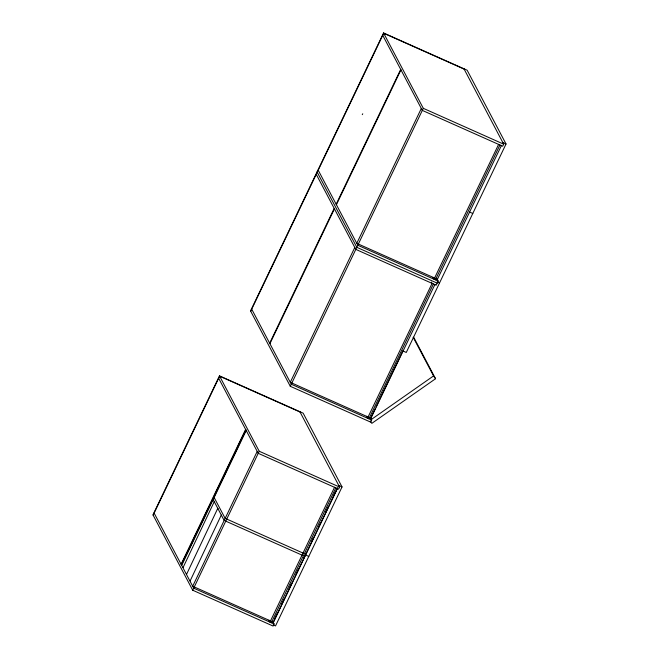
<?xml version="1.0" encoding="UTF-8"?>
<svg xmlns="http://www.w3.org/2000/svg" width="659" height="659" viewBox="0 0 659 659"><rect width="100%" height="100%" fill="white"/><g stroke="black" fill="none" stroke-linecap="round" stroke-linejoin="round"><path stroke-width="0.99" d="M273.139 624.847L275.528 625.918L342.037 486.935L303.132 413.144L219.472 375.861L152.962 514.844L192.708 590.225L273.09 626.05L274.086 623.982L273.073 622.071L193.622 586.658M403.086 351.041L406.273 352.458L506.038 143.983L467.132 70.2L383.554 32.95L250.544 310.916L290.289 386.298L370.671 422.122L371.66 420.055L370.655 418.144L291.204 382.731M153.135 515.165L219.636 376.182L300.026 412.007M250.717 311.237L383.727 33.271L464.109 69.096M269.663 343.224L334.187 208.376M336.164 204.241L400.697 69.393M269.91 343.701L334.442 208.862M336.419 204.718L400.944 69.87M181.093 564.236L245.618 429.396M181.34 564.722L245.865 429.874M181.423 564.878L245.955 430.03M181.678 565.356L246.202 430.508M192.692 586.238L257.216 451.39M290.273 382.319L354.797 247.471M356.774 243.336L421.299 108.488M192.708 590.225L259.218 451.242L219.472 375.861M290.289 386.298L423.3 108.331L383.554 32.95M334.558 487.232L269.926 622.129L268.913 620.218M432.131 283.304L367.508 418.201L366.495 416.29M498.641 144.321L434.009 279.218L433.004 277.307M271.31 622.747L335.835 487.899M368.892 418.819L433.416 283.971M435.393 279.836L499.926 144.988M274.399 619.295L277.052 613.76M281.912 603.595L284.12 598.982M288.988 588.816L291.632 583.281M296.056 574.038L298.708 568.503M303.568 558.338L306.221 552.794M311.526 541.714L313.289 538.016M318.594 526.936L320.365 523.246M325.67 512.158L328.322 506.614M333.182 496.458L335.835 490.914M370.655 418.144L375.078 408.909M375.959 407.056L402.921 350.72M337.77 487.536L273.238 622.384L271.393 621.561M435.006 284.326L370.819 418.465L367.887 416.908M437.222 279.696L501.515 145.342M273.23 622.64L337.515 488.294M299.853 411.686L339.599 487.067L338.611 489.135L258.221 453.31L218.648 378.25M437.156 279.161L438.169 281.072L436.192 285.207L355.802 249.382L316.229 174.322M463.944 68.775L503.682 144.156L502.693 146.224L422.312 110.399L382.739 35.339M362.261 114.65L362.755 113.785M370.671 419.94L433.556 375.918L413.152 337.219M413.737 337.342L435.558 378.736L371.833 423.35L370.333 421.233M502.842 142.566L506.038 143.983M423.3 108.331L503.682 144.156M469.595 212.058L472.783 213.475M357.705 243.748L436.233 278.749M435.484 278.658L437.329 279.482M438.169 281.072L357.788 245.247L318.206 170.187M437.139 281.904L439.528 282.966M437.181 283.139L356.799 247.314L317.053 171.933M371.66 420.055L291.278 384.23L251.705 309.17M338.841 485.51L342.037 486.935M259.218 451.242L339.599 487.067M303.634 553.338L225.123 518.345L214.142 497.52M305.595 555.002L308.783 556.427M225.065 520.832L302.646 555.405M274.086 623.982L193.697 588.158L154.124 513.097M183.054 567.58L214.241 501.656L214.414 502.034M186.588 574.277L217.775 508.353L217.948 508.732M190.113 580.966L221.3 515.05L221.473 515.429M433.556 375.918L435.558 378.736M431.357 282.077L432.032 283.354M213.154 499.588L224.126 520.412"/></g></svg>
